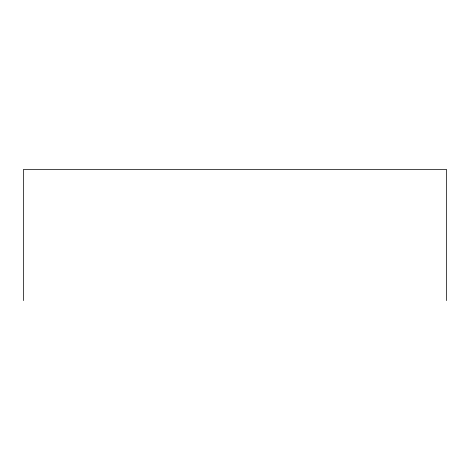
<?xml version="1.0" encoding="UTF-8"?>
<svg xmlns="http://www.w3.org/2000/svg" width="470" height="470" viewBox="0 0 470 470"><rect width="100%" height="100%" fill="white"/><g stroke="black" fill="none" stroke-linecap="round" stroke-linejoin="round"><path stroke-width="0.7" d="M446.5 300.589L446.5 169.412L23.5 169.412L23.5 300.589"/></g></svg>
